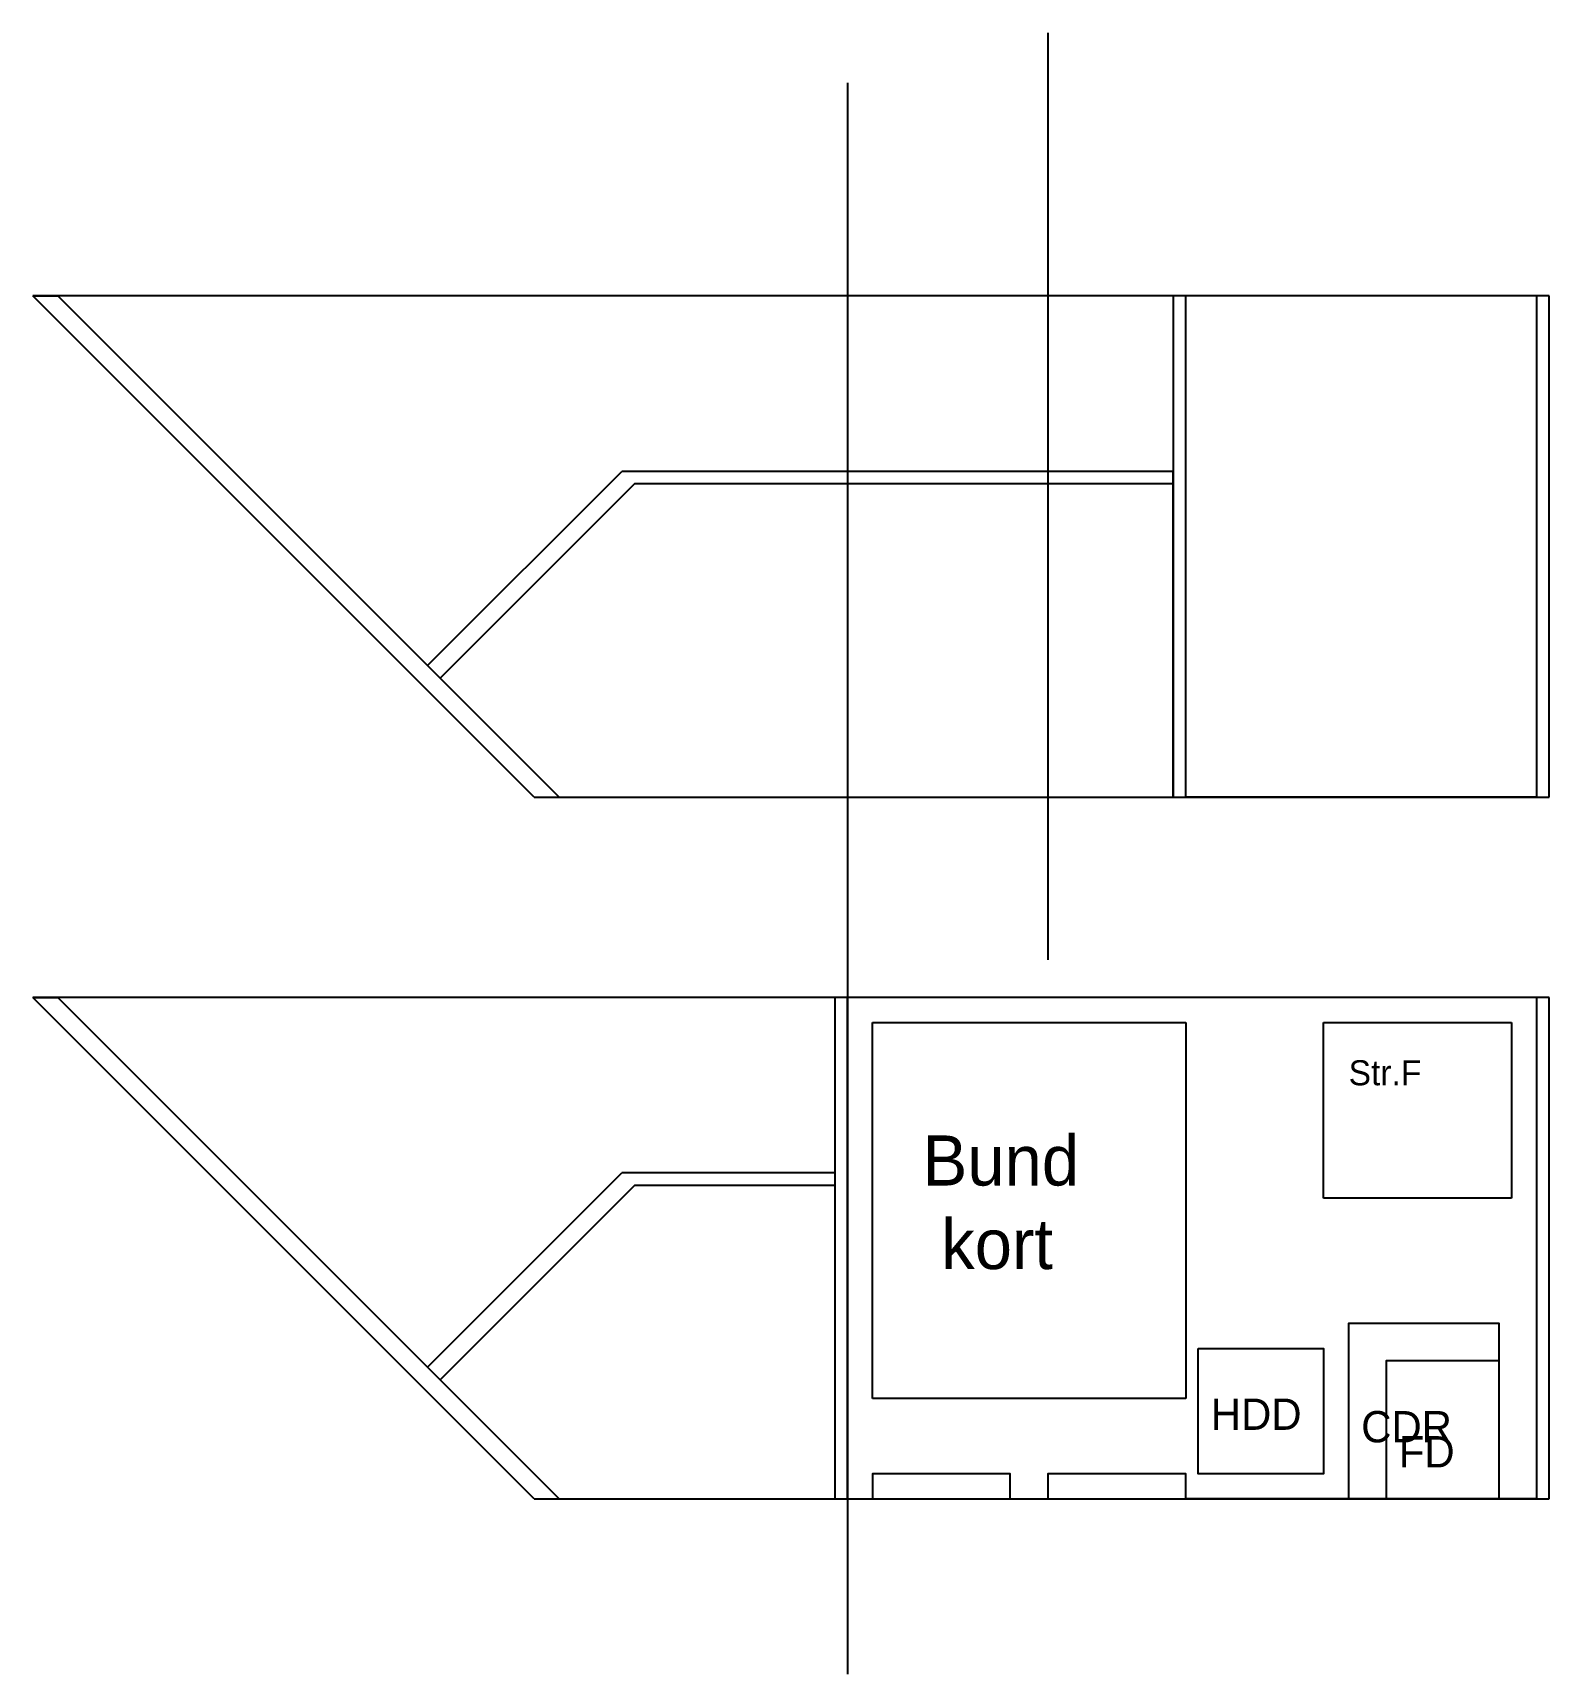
# Model space of a CAD drawing. Header units: millimetres. Extents: x 10 to 131, y 80 to 211.
import ezdxf

# ---------------------------------------------------------------- set-up
doc = ezdxf.new("R2010")
doc.units = ezdxf.units.MM

# ---------------------------------------------------------------- blocks, each defined once
blk = doc.blocks.new('Stroemforsyning')
at = {"color": 1}
for p, q in [((163, 134), (163, 148)), ((163, 148), (178, 148)), ((178, 148), (178, 134)), ((178, 134), (163, 134))]:
    blk.add_line(p, q, dxfattribs=at)
at = {"color": 1, "insert": (165, 145), "char_height": 2, "width": 10, "attachment_point": 1}
blk.add_mtext('Str.F', dxfattribs=at)
blk = doc.blocks.new('Bundkort')
at = {"color": 1}
for p, q in [((161, 167), (161, 197)), ((161, 197), (186, 197)), ((186, 197), (186, 167)), ((186, 167), (161, 167))]:
    blk.add_line(p, q, dxfattribs=at)
at = {"color": 1, "insert": (165, 188), "char_height": 4, "width": 21, "attachment_point": 1}
blk.add_mtext('Bund\\P kort', dxfattribs=at)
blk = doc.blocks.new('HDD')
at = {"color": 1}
blk.add_lwpolyline([(119, 132), (129, 132), (129, 122), (119, 122)], close=True, dxfattribs=at)
at = {"color": 1, "insert": (120, 128), "char_height": 2.5, "width": 8, "attachment_point": 1}
blk.add_mtext('HDD', dxfattribs=at)
blk = doc.blocks.new('FDD')
at = {"color": 1}
blk.add_lwpolyline([(112, 94), (121, 94), (121, 105), (112, 105)], close=True, dxfattribs=at)
at = {"color": 1, "insert": (113, 99), "char_height": 2.5, "width": 7, "attachment_point": 1}
blk.add_mtext('FD', dxfattribs=at)
blk = doc.blocks.new('CDR')
at = {"color": 1}
blk.add_lwpolyline([(94, 94), (106, 94), (106, 108), (94, 108)], close=True, dxfattribs=at)
at = {"color": 1, "insert": (95, 101), "char_height": 2.5, "width": 9, "attachment_point": 1}
blk.add_mtext('CDR', dxfattribs=at)

msp = doc.modelspace()

# ---------------------------------------------------------------- linework, layer by layer
at = {"color": 6}
for p, q in [((91, 211), (91, 137)), ((75, 207), (75, 144)), ((75, 144), (75, 80))]:
    msp.add_line(p, q, dxfattribs=at)
for p, q in [((50, 150), (10, 190)), ((131, 190), (10, 190)), ((10, 190), (12, 190)), ((52, 150), (12, 190)), ((102, 190), (101, 190)), ((101, 190), (101, 150)), ((102, 150), (102, 190)), ((130, 190), (130, 150)), ((131, 150), (131, 190)), ((41.5, 160.5), (57, 176)), ((101, 176), (57, 176)), ((101, 175), (101, 176)), ((58, 175), (42.5, 159.5)), ((101, 175), (58, 175)), ((101, 175), (58, 175)), ((101, 150), (101, 175)), ((50, 150), (131, 150)), ((50, 150), (52, 150)), ((130, 150), (102, 150)), ((10, 134), (12, 134)), ((131, 134), (10, 134)), ((50, 94), (10, 134)), ((52, 94), (12, 134)), ((74, 134), (74, 94)), ((75, 94), (75, 134)), ((102, 134), (101, 134)), ((130, 134), (130, 94)), ((131, 94), (131, 134)), ((41.5, 104.5), (57, 120)), ((74, 120), (57, 120)), ((58, 119), (42.5, 103.5)), ((74, 119), (58, 119)), ((74, 119), (58, 119)), ((50, 94), (52, 94)), ((50, 94), (131, 94)), ((130, 94), (102, 94))]:
    msp.add_line(p, q)
at = {"color": 1}
msp.add_line((130, 190), (75, 190), dxfattribs=at)
for points in [[(77, 94), (88, 94), (88, 96), (77, 96)], [(91, 94), (102, 94), (102, 96), (91, 96)]]:
    msp.add_lwpolyline(points, close=True, dxfattribs=at)

# ---------------------------------------------------------------- block references
for name, p in [('Bundkort', (-84, -65)), ('Stroemforsyning', (-50, -16)), ('CDR', (21, 0)), ('HDD', (-16, -26)), ('FDD', (6, 0))]:
    msp.add_blockref(name, p, dxfattribs=at)

doc.saveas('drawing.dxf')
